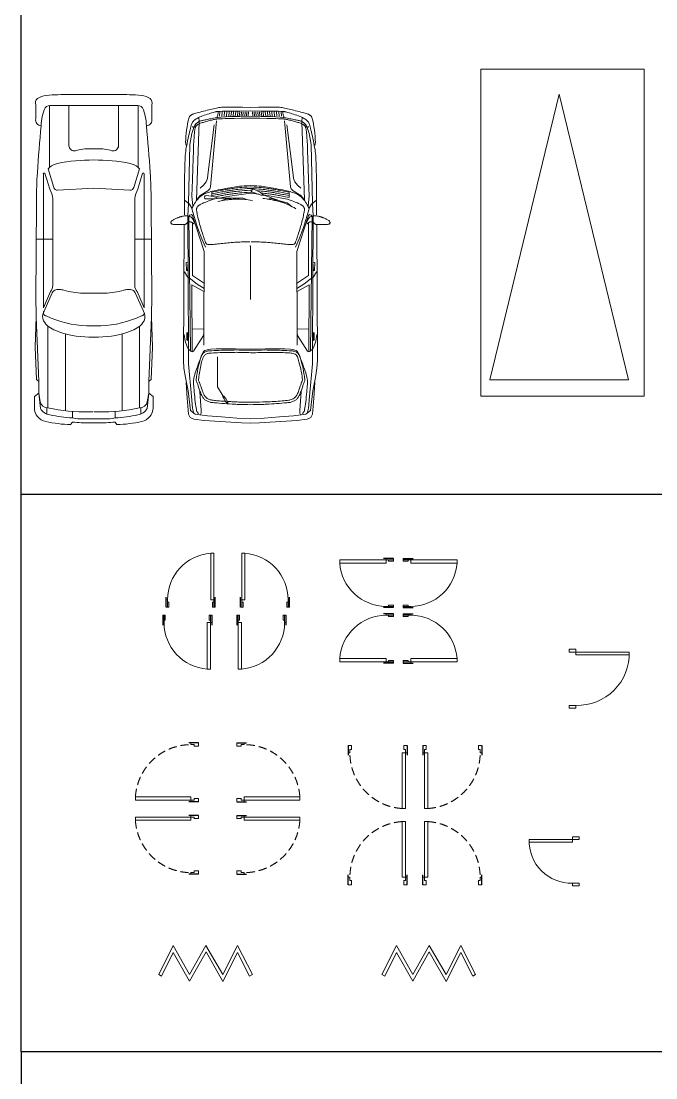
# Model space of a CAD drawing. Header units: millimetres. Extents: x 828494 to 5219521, y -272453 to 431064.
# Drawn here: x 2678440 to 2688153, y 182395 to 198556 of the extents above; entities that cross this region are included whole.
import ezdxf

# ---------------------------------------------------------------- set-up
doc = ezdxf.new("R2010")
doc.units = ezdxf.units.MM
doc.header["$LTSCALE"] = 5
doc.header["$MEASUREMENT"] = 0
doc.linetypes.add('DASHED', pattern=[0.75, 0.5, -0.25])
doc.layers.add('A-DOOR', color=7, linetype='Continuous', lineweight=13, true_color=0x6e6e6e)
for name, color, linetype, lineweight in [('Car-Mobius', 22, 'Continuous', 5), ('Door-Mobius', 13, 'Continuous', 13), ('Elevational Line-Mobius', 252, 'Continuous', 15), ('Wall 150-Mobius', 50, 'Continuous', 30)]:
    doc.layers.add(name, color=color, linetype=linetype, lineweight=lineweight)

# ---------------------------------------------------------------- blocks, each defined once
blk = doc.blocks.new('parking')
at = {"layer": 'Car-Mobius'}
blk.add_lwpolyline([(405021, 312044), (407521, 312044), (407521, 317044), (405021, 317044)], close=True, dxfattribs=at)
at = {"layer": 'Car-Mobius', "ltscale": 1000}
blk.add_lwpolyline([(407382, 316794), (406321, 312426), (405260, 316794), (407382, 316794)], dxfattribs=at)
blk.add_lwpolyline([(407382, 316794), (406321, 312426), (405260, 316794), (407382, 316794)], dxfattribs=at)
blk = doc.blocks.new('900D')
at = {"layer": 'Door-Mobius'}
blk.add_lwpolyline([(-25, 960), (-25, 110), (-75, 110), (-75, 960)], close=True, dxfattribs=at)
for points in [[(-875, 110), (-900, 110), (-900, -5), (-850, -5), (-850, 60), (-875, 60), (-875, 110)], [(-25, 110), (0, 110), (0, -5), (-50, -5), (-50, 60), (-25, 60), (-25, 110)]]:
    blk.add_lwpolyline(points, dxfattribs=at)
at = {"layer": 'Door-Mobius', "linetype": 'DASHED', "ltscale": 50}
blk.add_arc((-22, 109), 853, 93.5491, 179.9223, dxfattribs=at)
at = {"layer": 'Wall 150-Mobius'}
for p, q in [((-900, -5), (-900, 145)), ((0, -5), (0, 145))]:
    blk.add_line(p, q, dxfattribs=at)
blk = doc.blocks.new('750D')
at = {"layer": 'Door-Mobius'}
for points in [[(10, 825), (10, 115), (58, 115), (58, 825)], [(-10, 0), (10, 0), (10, 115), (-10, 115)], [(10, 0), (30, 0), (30, 78), (10, 78)], [(720, 0), (700, 0), (700, 78), (720, 78)], [(740, 0), (720, 0), (720, 115), (740, 115)]]:
    blk.add_lwpolyline(points, close=True, dxfattribs=at)
blk.add_arc((7, 114), 713, 0.1019, 85.9338, dxfattribs=at)
at = {"layer": 'Wall 150-Mobius'}
for p, q in [((-10, 0), (-10, 154)), ((740, 0), (740, 154))]:
    blk.add_line(p, q, dxfattribs=at)
blk = doc.blocks.new('CAR')
at = {"layer": 'Car-Mobius', "color": 8}
blk.add_line((-922, 0), (0, 0), dxfattribs=at)
for points in [[(-1309, 979), (-1312, 986), (-1315, 992), (-1319, 997), (-1322, 1001), (-1325, 1005), (-1327, 1008), (-1330, 1011), (-1332, 1015), (-1334, 1018), (-1336, 1021), (-1338, 1024), (-1340, 1028), (-1341, 1031), (-1342, 1035), (-1343, 1039), (-1344, 1043), (-1345, 1048), (-1346, 1052), (-1346, 1057), (-1346, 1062), (-1346, 1067), (-1345, 1072), (-1344, 1077), (-1342, 1082), (-1339, 1087), (-1335, 1092), (-1332, 1096), (-1328, 1101), (-1323, 1105), (-1319, 1109), (-1315, 1113), (-1312, 1116), (-1308, 1120), (-1306, 1123), (-1303, 1127), (-1301, 1132), (-1300, 1139), (-1298, 1147), (-1297, 1158), (-1296, 1171), (-1296, 1188), (-1295, 1206), (-1295, 1226), (-1295, 1248), (-1295, 1269), (-1295, 1289), (-1296, 1308), (-1297, 1325), (-1299, 1339), (-1301, 1351), (-1303, 1360), (-1306, 1367), (-1309, 1372), (-1312, 1376), (-1315, 1379), (-1319, 1381), (-1323, 1382), (-1327, 1383), (-1332, 1383), (-1337, 1382), (-1342, 1380), (-1347, 1377), (-1353, 1373), (-1359, 1367), (-1365, 1359), (-1372, 1350), (-1378, 1340), (-1385, 1330), (-1391, 1318), (-1397, 1307), (-1403, 1296), (-1408, 1285), (-1412, 1275), (-1416, 1266), (-1419, 1257), (-1422, 1249), (-1425, 1241), (-1427, 1234), (-1429, 1226), (-1431, 1219), (-1433, 1212), (-1435, 1205), (-1437, 1199), (-1439, 1192), (-1441, 1185), (-1443, 1178), (-1444, 1170), (-1445, 1163), (-1446, 1155), (-1447, 1147), (-1448, 1139), (-1448, 1131), (-1448, 1123), (-1448, 1116), (-1448, 1109), (-1447, 1103), (-1447, 1097), (-1445, 1092), (-1444, 1087), (-1443, 1082), (-1441, 1077), (-1440, 1072), (-1438, 1067), (-1437, 1060), (-1436, 1053), (-1433, 1044), (-1429, 1035), (-1420, 1025), (-1407, 1014), (-1388, 1002), (-1362, 990), (-1326, 976)], [(-1721, 1147), (-1682, 1093), (-1648, 1063), (-1592, 1028), (-1571, 1018), (-1244, 921), (-1047, 846), (-902, 785)], [(607, 1152), (723, 1134), (824, 1099), (864, 1077), (899, 1039), (909, 1014), (898, 993), (625, 819), (588, 811), (-830, 807), (-1454, 1007), (-1473, 1024), (-1457, 1055), (-1429, 1073), (889, 1044)], [(-475, 1146), (-390, 1093), (-347, 1040), (-263, 927), (-187, 809)], [(-3157, 901), (-3076, 896), (-1726, 940)], [(-2073, 1009), (-2274, 1004), (-2438, 998), (-2568, 994), (-2670, 989), (-2748, 985), (-2806, 981), (-2850, 978), (-2883, 974), (-2910, 972), (-2932, 969), (-2949, 966), (-2963, 964), (-2974, 961), (-2983, 959), (-2990, 956), (-2996, 953), (-3001, 950), (-3007, 946), (-3013, 942), (-3018, 936), (-3023, 930), (-3029, 923), (-3034, 915), (-3039, 906), (-3044, 895), (-3049, 883), (-3054, 869), (-3059, 855), (-3064, 839), (-3069, 822), (-3074, 805), (-3079, 787), (-3084, 768), (-3090, 749), (-3095, 730), (-3100, 711), (-3105, 692), (-3109, 674), (-3114, 658), (-3117, 642), (-3120, 629), (-3123, 617), (-3125, 605), (-3127, 595), (-3128, 584), (-3129, 574), (-3130, 563), (-3131, 552), (-3132, 539), (-3133, 520), (-3133, 490), (-3135, 444), (-3136, 377), (-3138, 285), (-3140, 163), (-3143, 2)], [(-1731, 933), (-1799, 878), (-1880, 745), (-1916, 708), (-1954, 695), (-3095, 590)], [(-2995, 979), (-2877, 1023), (-2687, 1058), (-1662, 1081), (-1448, 1089), (866, 1081), (1118, 1076), (1685, 1029), (1888, 1008), (1982, 988)], [(-2073, 1009), (-1797, 1018), (-1613, 1001)], [(-1577, 1015), (-1609, 1001), (-1638, 987), (-1664, 972), (-1687, 958), (-1707, 944), (-1724, 930), (-1740, 917), (-1754, 904), (-1766, 891), (-1778, 879), (-1788, 867), (-1797, 855), (-1805, 843), (-1813, 830), (-1820, 817), (-1827, 804), (-1834, 789), (-1841, 773), (-1847, 756), (-1854, 737), (-1861, 715), (-1868, 691), (-1875, 664), (-1882, 633), (-1890, 599), (-1898, 562), (-1906, 523), (-1913, 482), (-1921, 441), (-1928, 401), (-1935, 362), (-1941, 325), (-1947, 290), (-1952, 257), (-1956, 225), (-1960, 191), (-1964, 154), (-1967, 113), (-1970, 66), (-1973, 2)], [(-1810, 229), (-1789, 363), (-1769, 486), (-1750, 578), (-1735, 644), (-1721, 692), (-1709, 727), (-1698, 753), (-1688, 776), (-1679, 797), (-1671, 816), (-1663, 834), (-1656, 849), (-1649, 862), (-1643, 874), (-1638, 884), (-1633, 892), (-1628, 899), (-1623, 905), (-1619, 910), (-1616, 914), (-1612, 917), (-1608, 920), (-1605, 922), (-1602, 925), (-1598, 927), (-1595, 929), (-1592, 931), (-1588, 933), (-1584, 935), (-1580, 936), (-1575, 937), (-1570, 938), (-1565, 939), (-1558, 939), (-1550, 938), (-1540, 937), (-1527, 935), (-1513, 933), (-1495, 929), (-1474, 925), (-1451, 920), (-1425, 915), (-1397, 908), (-1367, 901), (-1336, 893), (-1304, 885), (-1272, 876), (-1240, 867), (-1209, 857), (-1178, 847), (-1148, 838), (-1120, 829), (-1094, 820), (-1071, 812), (-1050, 805), (-1032, 799), (-1018, 794), (-1006, 790), (-996, 786), (-987, 783), (-981, 780), (-975, 777), (-970, 774), (-966, 770), (-962, 766), (-959, 761), (-956, 754), (-953, 745), (-951, 735), (-950, 722), (-950, 707), (-950, 689), (-952, 669), (-953, 646), (-956, 621), (-958, 595), (-961, 568), (-964, 540), (-967, 511), (-970, 482), (-973, 453), (-976, 424), (-979, 394), (-982, 365), (-985, 336), (-987, 306), (-989, 277), (-991, 249), (-993, 219), (-994, 190), (-995, 158), (-996, 126), (-996, 91), (-996, 53), (-996, 12)], [(-1326, 1010), (-415, 1008), (-272, 803)], [(-134, 812), (-249, 1022), (901, 1016)], [(518, 1022), (514, 817)], [(864, 2), (860, 262), (858, 456), (859, 597), (864, 694), (873, 757), (887, 795), (906, 817), (932, 831), (963, 845), (1000, 860), (1041, 877), (1083, 893), (1127, 909), (1169, 924), (1209, 938), (1246, 951), (1277, 961), (1304, 969), (1326, 975), (1345, 980), (1361, 983), (1375, 986), (1387, 988), (1397, 989), (1408, 990), (1418, 990), (1430, 991), (1443, 990), (1459, 990), (1479, 989), (1503, 987), (1532, 985), (1567, 982), (1606, 979), (1649, 975), (1693, 971), (1737, 966), (1779, 961), (1819, 956), (1854, 952), (1884, 947), (1909, 942), (1929, 937), (1945, 931), (1957, 924), (1967, 916), (1975, 908), (1981, 898)], [(-3024, 631), (-2160, 741), (-2094, 749), (-2040, 774), (-1980, 816), (-1927, 878)], [(-1569, 791), (-1590, 758), (-1607, 727), (-1623, 698), (-1635, 672), (-1646, 647), (-1656, 624), (-1664, 602), (-1671, 580), (-1678, 559), (-1684, 539), (-1690, 519), (-1696, 499), (-1701, 479), (-1707, 459), (-1712, 439), (-1716, 419), (-1721, 398), (-1725, 377), (-1730, 354), (-1734, 331), (-1738, 305), (-1742, 278), (-1746, 248), (-1751, 216)], [(596, 812), (792, 812)], [(1604, 879), (1921, 861), (1977, 857), (2008, 877)], [(-3152, 584), (-3166, 579), (-3181, 574), (-3195, 570), (-3210, 567), (-3224, 564), (-3237, 563), (-3250, 564), (-3261, 566)], [(-1952, 2), (-1948, 58), (-1945, 107), (-1941, 151), (-1938, 189), (-1934, 223), (-1931, 253), (-1928, 280), (-1924, 304), (-1921, 327), (-1918, 348), (-1915, 368), (-1912, 387), (-1909, 405), (-1906, 424), (-1902, 443), (-1899, 463), (-1895, 485), (-1891, 507), (-1886, 531), (-1881, 557), (-1876, 583), (-1870, 612), (-1863, 642), (-1857, 674)], [(-1923, 2), (-1920, 58), (-1916, 107), (-1913, 151), (-1909, 189), (-1906, 223), (-1902, 253), (-1899, 280), (-1896, 304), (-1893, 327), (-1890, 348), (-1887, 368), (-1884, 387), (-1881, 405), (-1877, 424), (-1874, 443), (-1870, 463), (-1866, 485), (-1862, 507), (-1857, 531), (-1852, 557), (-1847, 583), (-1841, 612), (-1835, 642), (-1828, 674)], [(-1885, 106), (-1885, 107), (-1882, 151), (-1878, 189), (-1875, 223), (-1871, 253), (-1868, 280), (-1865, 304), (-1862, 327), (-1859, 348), (-1856, 368), (-1853, 387), (-1850, 405), (-1846, 424), (-1843, 443), (-1839, 463), (-1835, 485), (-1831, 507), (-1826, 531), (-1821, 557), (-1816, 583), (-1810, 612), (-1804, 642), (-1797, 674)], [(-1857, 673), (-1764, 673)], [(-1845, 186), (-1845, 189), (-1841, 223), (-1838, 253), (-1835, 280), (-1832, 304), (-1828, 327), (-1825, 348), (-1822, 368), (-1819, 387), (-1816, 405), (-1813, 424), (-1810, 443), (-1806, 463), (-1802, 485), (-1798, 507), (-1793, 531), (-1788, 557), (-1783, 583), (-1777, 612), (-1771, 642), (-1764, 674)], [(-1804, 232), (-1702, 530), (-1673, 640), (-1624, 702)], [(-1687, 589), (-1689, 523)], [(-3250, 533), (-3177, 540)], [(-3250, 492), (-3177, 500)], [(-3250, 452), (-3177, 459)], [(-3250, 411), (-3177, 419)], [(-3250, 373), (-3177, 380)], [(-1702, 532), (-1748, 361), (-1740, 294)], [(-1734, 410), (-1710, 443)], [(-3250, 334), (-3177, 342)], [(-3250, 298), (-3177, 305)], [(-3250, 259), (-3177, 266)], [(-3250, 222), (-3177, 230)], [(-3250, 189), (-3177, 197)], [(-3250, 158), (-3177, 166)], [(-3250, 127), (-3177, 134)], [(-3250, 96), (-3177, 103)], [(-3250, 66), (-3177, 74)], [(-3250, 35), (-3177, 43)], [(-2073, -1004), (-2274, -999), (-2438, -994), (-2568, -989), (-2670, -984), (-2748, -980), (-2806, -976), (-2850, -973), (-2883, -970), (-2910, -967), (-2932, -964), (-2949, -961), (-2963, -959), (-2974, -956), (-2983, -954), (-2990, -951), (-2996, -948), (-3001, -945), (-3007, -941), (-3013, -937), (-3018, -931), (-3023, -925), (-3029, -918), (-3034, -910), (-3039, -901), (-3044, -890), (-3049, -878), (-3054, -864), (-3059, -850), (-3064, -834), (-3069, -817), (-3074, -800), (-3079, -782), (-3084, -763), (-3090, -744), (-3095, -725), (-3100, -706), (-3105, -687), (-3109, -669), (-3114, -653), (-3117, -638), (-3120, -624), (-3123, -612), (-3125, -600), (-3127, -590), (-3128, -579), (-3129, -569), (-3130, -558), (-3131, -547), (-3132, -534), (-3133, -515), (-3133, -485), (-3135, -439), (-3136, -372), (-3138, -280), (-3140, -158), (-3143, 2)], [(-1577, -1010), (-1609, -996), (-1638, -982), (-1664, -967), (-1687, -953), (-1707, -939), (-1724, -925), (-1740, -912), (-1754, -899), (-1766, -886), (-1778, -874), (-1788, -862), (-1797, -850), (-1805, -838), (-1813, -825), (-1820, -812), (-1827, -799), (-1834, -784), (-1841, -768), (-1847, -751), (-1854, -732), (-1861, -710), (-1868, -686), (-1875, -659), (-1882, -628), (-1890, -594), (-1898, -557), (-1906, -518), (-1913, -477), (-1921, -436), (-1928, -396), (-1935, -357), (-1941, -320), (-1947, -285), (-1952, -253), (-1956, -220), (-1960, -186), (-1964, -149), (-1967, -108), (-1970, -61), (-1973, 2)], [(-1952, 2), (-1948, -53), (-1945, -102), (-1941, -146), (-1938, -184), (-1934, -218), (-1931, -248), (-1928, -275), (-1924, -299), (-1921, -322), (-1918, -343), (-1915, -363), (-1912, -382), (-1909, -400), (-1906, -419), (-1902, -438), (-1899, -459), (-1895, -480), (-1891, -502), (-1886, -526), (-1881, -552), (-1876, -578), (-1870, -607), (-1863, -637), (-1857, -669)], [(-1923, 2), (-1920, -53), (-1916, -102), (-1913, -146), (-1909, -184), (-1906, -218), (-1902, -248), (-1899, -275), (-1896, -299), (-1893, -322), (-1890, -343), (-1887, -363), (-1884, -382), (-1881, -400), (-1877, -419), (-1874, -438), (-1870, -459), (-1866, -480), (-1862, -502), (-1857, -526), (-1852, -552), (-1847, -578), (-1841, -607), (-1835, -637), (-1828, -669)], [(-1892, 2), (-1891, 24)], [(-1892, 2), (-1889, -53), (-1885, -102), (-1882, -146), (-1878, -184), (-1875, -218), (-1871, -248), (-1868, -275), (-1865, -299), (-1862, -322), (-1859, -343), (-1856, -363), (-1853, -382), (-1850, -400), (-1846, -419), (-1843, -438), (-1839, -459), (-1835, -480), (-1831, -502), (-1826, -526), (-1821, -552), (-1816, -578), (-1810, -607), (-1804, -637), (-1797, -669)], [(-1859, 2), (-1856, 44)], [(-1859, 2), (-1855, -53), (-1852, -102), (-1848, -146), (-1845, -184), (-1841, -218), (-1838, -248), (-1835, -275), (-1832, -299), (-1828, -322), (-1825, -343), (-1822, -363), (-1819, -382), (-1816, -400), (-1813, -419), (-1810, -438), (-1806, -459), (-1802, -480), (-1798, -502), (-1793, -526), (-1788, -552), (-1783, -578), (-1777, -607), (-1774, -620)], [(-1842, 2), (-1822, 147)], [(-1842, 2), (-1814, -200), (-1789, -358), (-1769, -481), (-1750, -573), (-1735, -640), (-1721, -687), (-1709, -722), (-1698, -748), (-1688, -771), (-1679, -792), (-1671, -812), (-1663, -829), (-1656, -844), (-1649, -857), (-1643, -869), (-1638, -879), (-1633, -887), (-1628, -894), (-1623, -900), (-1619, -905), (-1616, -909), (-1612, -912), (-1608, -915), (-1605, -917), (-1602, -920), (-1598, -922), (-1595, -924), (-1592, -926), (-1588, -928), (-1584, -930), (-1580, -931), (-1575, -932), (-1570, -933), (-1565, -934), (-1558, -934), (-1550, -933), (-1540, -932), (-1527, -930), (-1513, -928), (-1495, -924), (-1474, -920), (-1451, -915), (-1425, -910), (-1397, -903), (-1367, -896), (-1336, -888), (-1304, -880), (-1272, -871), (-1240, -862), (-1209, -852), (-1178, -842), (-1148, -833), (-1120, -824), (-1094, -815), (-1071, -807), (-1050, -800), (-1032, -794), (-1018, -789), (-1006, -785), (-996, -782), (-987, -778), (-981, -775), (-975, -772), (-970, -769), (-966, -765), (-962, -761), (-959, -756), (-956, -749), (-953, -740), (-951, -730), (-950, -717), (-950, -702), (-950, -684), (-952, -664), (-953, -641), (-956, -617), (-958, -590), (-961, -563), (-964, -535), (-967, -506), (-970, -477), (-973, -448), (-976, -419), (-979, -389), (-982, -360), (-985, -331), (-987, -301), (-989, -272), (-991, -244), (-993, -214), (-994, -185), (-995, -154), (-996, -121), (-996, -86), (-996, -48), (-996, -7)], [(-1709, 38), (-1718, -1), (-1725, -36), (-1731, -67), (-1734, -97), (-1737, -123), (-1738, -148), (-1739, -172), (-1739, -195), (-1739, -217), (-1739, -238), (-1738, -259), (-1737, -280), (-1736, -300), (-1734, -321), (-1733, -342), (-1731, -362), (-1728, -383), (-1726, -405), (-1723, -427), (-1719, -451), (-1715, -477), (-1711, -504), (-1705, -534), (-1699, -566)], [(864, 2), (860, -257), (858, -451), (859, -592), (864, -689), (873, -752), (887, -790), (906, -812), (932, -826), (963, -840), (1000, -855), (1041, -872), (1083, -888), (1127, -904), (1169, -919), (1209, -933), (1246, -946), (1277, -956), (1304, -964), (1326, -970), (1345, -975), (1361, -978), (1375, -981), (1387, -983), (1397, -984), (1408, -985), (1418, -985), (1430, -986), (1443, -985), (1459, -985), (1479, -984), (1503, -982), (1532, -980), (1567, -977), (1606, -974), (1649, -970), (1693, -966), (1737, -961), (1779, -956), (1819, -951), (1854, -947), (1884, -942), (1909, -937), (1929, -932), (1945, -926), (1957, -919), (1967, -912), (1975, -903), (1981, -893)], [(-3250, -30), (-3177, -38)], [(-3250, -61), (-3177, -69)], [(-3250, -91), (-3177, -98)], [(-3250, -122), (-3177, -129)], [(-3250, -153), (-3177, -161)], [(-1754, -587), (-1753, -252), (-1760, -138), (-1733, -64)], [(-3250, -184), (-3177, -192)], [(-3250, -217), (-3177, -225)], [(-3250, -254), (-3177, -262)], [(-3250, -293), (-3177, -300)], [(-3250, -329), (-3177, -337)], [(-1757, -192), (-1738, -255)], [(-1753, -250), (-1742, -427), (-1714, -488)], [(-1745, -376), (-1733, -337)], [(-3250, -368), (-3177, -375)], [(-3250, -406), (-3177, -414)], [(-3250, -447), (-3177, -454)], [(-3250, -487), (-3177, -495)], [(-3250, -528), (-3177, -535)], [(1678, -474), (1516, -570), (997, -570)], [(-3152, -579), (-3166, -574), (-3181, -569), (-3195, -565), (-3210, -562), (-3224, -559), (-3237, -558), (-3250, -559), (-3261, -561)], [(-1731, -929), (-1799, -873), (-1880, -740), (-1916, -703), (-1954, -690), (-3095, -585)], [(-3024, -626), (-2160, -736), (-2094, -744), (-2040, -769), (-1980, -811), (-1927, -873)], [(-1857, -669), (-1786, -669)], [(-3157, -896), (-3076, -891), (-1726, -935)], [(-1721, -1142), (-1682, -1089), (-1648, -1058), (-1592, -1023), (-1571, -1013), (-1244, -916), (-1047, -841), (-902, -780)], [(607, -1147), (723, -1129), (824, -1094), (864, -1072), (899, -1034), (909, -1009), (898, -988), (625, -814), (588, -806), (-830, -802), (-1454, -1002), (-1473, -1019), (-1457, -1050), (-1429, -1068), (889, -1039)], [(-1326, -1005), (-415, -1003), (-272, -798)], [(-475, -1141), (-390, -1088), (-347, -1035), (-263, -922), (-187, -804)], [(-134, -808), (-249, -1017), (901, -1011)], [(518, -1017), (514, -812)], [(596, -807), (792, -807)], [(1604, -874), (1921, -856), (1977, -852), (2008, -872)], [(-2995, -974), (-2877, -1018), (-2687, -1053), (-1662, -1076), (-1448, -1084), (866, -1076), (1118, -1071), (1685, -1024), (1888, -1003), (1982, -983)], [(-2073, -1004), (-1797, -1013), (-1613, -996)], [(-1309, -974), (-1312, -981), (-1315, -987), (-1319, -992), (-1322, -996), (-1325, -1000), (-1327, -1003), (-1330, -1007), (-1332, -1010), (-1334, -1013), (-1336, -1016), (-1338, -1019), (-1340, -1023), (-1341, -1026), (-1342, -1030), (-1343, -1034), (-1344, -1038), (-1345, -1043), (-1346, -1047), (-1346, -1052), (-1346, -1057), (-1346, -1062), (-1345, -1067), (-1344, -1072), (-1342, -1077), (-1339, -1082), (-1335, -1087), (-1332, -1091), (-1328, -1096), (-1323, -1100), (-1319, -1104), (-1315, -1108), (-1312, -1111), (-1308, -1115), (-1306, -1118), (-1303, -1122), (-1301, -1127), (-1300, -1134), (-1298, -1142), (-1297, -1153), (-1296, -1166), (-1296, -1183), (-1295, -1201), (-1295, -1222), (-1295, -1243), (-1295, -1264), (-1295, -1284), (-1296, -1303), (-1297, -1320), (-1299, -1334), (-1301, -1346), (-1303, -1355), (-1306, -1362), (-1309, -1367), (-1312, -1371), (-1315, -1374), (-1319, -1376), (-1323, -1377), (-1327, -1378), (-1332, -1378), (-1337, -1377), (-1342, -1375), (-1347, -1372), (-1353, -1368), (-1359, -1362), (-1365, -1354), (-1372, -1345), (-1378, -1335), (-1385, -1325), (-1391, -1314), (-1397, -1302), (-1403, -1291), (-1408, -1280), (-1412, -1270), (-1416, -1261), (-1419, -1252), (-1422, -1244), (-1425, -1236), (-1427, -1229), (-1429, -1221), (-1431, -1214), (-1433, -1207), (-1435, -1201), (-1437, -1194), (-1439, -1187), (-1441, -1180), (-1443, -1173), (-1444, -1165), (-1445, -1158), (-1446, -1150), (-1447, -1142), (-1448, -1134), (-1448, -1126), (-1448, -1118), (-1448, -1111), (-1448, -1104), (-1447, -1098), (-1447, -1092), (-1445, -1087), (-1444, -1082), (-1443, -1077), (-1441, -1073), (-1440, -1067), (-1438, -1062), (-1437, -1055), (-1436, -1048), (-1433, -1039), (-1429, -1030), (-1420, -1020), (-1407, -1009), (-1388, -997), (-1362, -985), (-1326, -972)]]:
    blk.add_lwpolyline(points, dxfattribs=at)
at = {"layer": 'Car-Mobius'}
for points in [[(-2670, 1119), (-2690, 1125), (-2724, 1128), (-2769, 1127), (-2822, 1123), (-2879, 1118), (-2936, 1112), (-2991, 1104), (-3039, 1096), (-3080, 1088), (-3111, 1081), (-3136, 1074), (-3155, 1067), (-3169, 1060), (-3179, 1053), (-3186, 1046), (-3191, 1039), (-3196, 1032), (-3200, 1025), (-3205, 1017), (-3209, 1008), (-3213, 997), (-3217, 984), (-3222, 968), (-3228, 949), (-3234, 927), (-3241, 903), (-3248, 875), (-3256, 847), (-3264, 817), (-3272, 786), (-3279, 756), (-3287, 726), (-3294, 698), (-3300, 671), (-3306, 644), (-3312, 619), (-3317, 595), (-3321, 572), (-3325, 550), (-3328, 528), (-3331, 507), (-3333, 481), (-3335, 448), (-3335, 402), (-3335, 339), (-3334, 254), (-3332, 144), (-3329, 2)], [(-1466, 1145), (-1554, 1145), (-1629, 1146), (-1694, 1146), (-1751, 1146), (-1802, 1146), (-1850, 1146), (-1897, 1146), (-1945, 1146), (-1996, 1146), (-2049, 1146), (-2105, 1145), (-2161, 1145), (-2216, 1144), (-2270, 1143), (-2322, 1142), (-2370, 1141), (-2414, 1139), (-2455, 1136), (-2493, 1134), (-2529, 1130), (-2564, 1126), (-2599, 1122), (-2634, 1116), (-2670, 1110), (-2709, 1102), (-2748, 1094), (-2788, 1086), (-2828, 1077), (-2866, 1068), (-2903, 1060), (-2936, 1052), (-2966, 1045), (-2991, 1039), (-3013, 1033), (-3031, 1027), (-3046, 1022), (-3059, 1016), (-3071, 1010), (-3081, 1002), (-3091, 994), (-3101, 983), (-3111, 971), (-3122, 958), (-3132, 942), (-3142, 924), (-3152, 905), (-3163, 883), (-3173, 859), (-3183, 833), (-3192, 805), (-3202, 777), (-3211, 748), (-3219, 721), (-3227, 695), (-3234, 671), (-3240, 650), (-3245, 632), (-3249, 618), (-3252, 607), (-3254, 598), (-3256, 590), (-3257, 584), (-3258, 579), (-3259, 574), (-3259, 568), (-3260, 556), (-3260, 531), (-3261, 488), (-3262, 421), (-3263, 323), (-3265, 188), (-3268, 2)], [(2070, 2), (2058, 242), (2039, 507), (2019, 750), (1989, 960), (1926, 1042), (1587, 1082), (1356, 1131), (1192, 1156), (1062, 1167), (-1286, 1154)], [(1440, 1118), (1716, 1102), (1994, 1078), (2047, 1047), (2080, 986), (2101, 808), (2141, 157), (2146, 2)], [(-3177, 2), (-3173, 187), (-3168, 328), (-3163, 436), (-3158, 516), (-3153, 574), (-3148, 615), (-3143, 645), (-3138, 668), (-3133, 690), (-3128, 711), (-3124, 732), (-3120, 751), (-3115, 770), (-3112, 788), (-3108, 804), (-3105, 819), (-3102, 833), (-3099, 845), (-3097, 857), (-3094, 867), (-3091, 877), (-3088, 886), (-3084, 895), (-3080, 904), (-3075, 912), (-3069, 920), (-3062, 928), (-3056, 935), (-3049, 942), (-3042, 948), (-3036, 954), (-3030, 959), (-3024, 963), (-3019, 966), (-3015, 969), (-3011, 971), (-3007, 973), (-3004, 974), (-3001, 975), (-2999, 976), (-2996, 977), (-2994, 978), (-2993, 979), (-2991, 980), (-2990, 982), (-2989, 983), (-2988, 985), (-2987, 986), (-2987, 988), (-2987, 991), (-2987, 993), (-2987, 996), (-2988, 1000), (-2989, 1004), (-2991, 1008), (-2993, 1013)], [(-2670, -1114), (-2690, -1120), (-2724, -1123), (-2769, -1122), (-2822, -1119), (-2879, -1113), (-2936, -1107), (-2991, -1099), (-3039, -1091), (-3080, -1083), (-3111, -1076), (-3136, -1069), (-3155, -1062), (-3169, -1055), (-3179, -1048), (-3186, -1041), (-3191, -1034), (-3196, -1028), (-3200, -1020), (-3205, -1012), (-3209, -1003), (-3213, -992), (-3217, -979), (-3222, -963), (-3228, -945), (-3234, -922), (-3241, -898), (-3248, -870), (-3256, -842), (-3264, -812), (-3272, -781), (-3279, -751), (-3287, -721), (-3294, -693), (-3300, -666), (-3306, -639), (-3312, -614), (-3317, -590), (-3321, -567), (-3325, -545), (-3328, -523), (-3331, -502), (-3333, -476), (-3335, -443), (-3335, -397), (-3335, -334), (-3334, -249), (-3332, -139), (-3329, 2)], [(-1466, -1140), (-1554, -1140), (-1629, -1141), (-1694, -1141), (-1751, -1141), (-1802, -1141), (-1850, -1141), (-1897, -1141), (-1945, -1141), (-1996, -1141), (-2049, -1141), (-2105, -1140), (-2161, -1140), (-2216, -1139), (-2270, -1138), (-2322, -1137), (-2370, -1136), (-2414, -1134), (-2455, -1131), (-2493, -1129), (-2529, -1125), (-2564, -1121), (-2599, -1117), (-2634, -1111), (-2670, -1105), (-2709, -1097), (-2748, -1089), (-2788, -1081), (-2828, -1072), (-2866, -1064), (-2903, -1055), (-2936, -1047), (-2966, -1040), (-2991, -1034), (-3013, -1028), (-3031, -1022), (-3046, -1017), (-3059, -1011), (-3071, -1005), (-3081, -997), (-3091, -989), (-3101, -978), (-3111, -966), (-3122, -953), (-3132, -937), (-3142, -919), (-3152, -900), (-3163, -878), (-3173, -854), (-3183, -828), (-3192, -800), (-3202, -772), (-3211, -743), (-3219, -716), (-3227, -690), (-3234, -666), (-3240, -645), (-3245, -627), (-3249, -613), (-3252, -602), (-3254, -593), (-3256, -585), (-3257, -579), (-3258, -574), (-3259, -569), (-3259, -563), (-3260, -551), (-3260, -526), (-3261, -483), (-3262, -416), (-3263, -318), (-3265, -183), (-3268, 2)], [(-3177, 2), (-3173, -182), (-3168, -323), (-3163, -431), (-3158, -511), (-3153, -569), (-3148, -610), (-3143, -640), (-3138, -663), (-3133, -685), (-3128, -706), (-3124, -727), (-3120, -746), (-3115, -765), (-3112, -783), (-3108, -799), (-3105, -814), (-3102, -828), (-3099, -840), (-3097, -852), (-3094, -862), (-3091, -872), (-3088, -881), (-3084, -890), (-3080, -899), (-3075, -907), (-3069, -915), (-3062, -923), (-3056, -930), (-3049, -937), (-3042, -944), (-3036, -949), (-3030, -954), (-3024, -958), (-3019, -961), (-3015, -964), (-3011, -966), (-3007, -968), (-3004, -969), (-3001, -970), (-2999, -971), (-2996, -972), (-2994, -973), (-2993, -974), (-2991, -975), (-2990, -977), (-2989, -978), (-2988, -980), (-2987, -982), (-2987, -984), (-2987, -986), (-2987, -988), (-2987, -991), (-2988, -995), (-2989, -999), (-2991, -1003), (-2993, -1008)], [(2070, 2), (2058, -237), (2039, -502), (2019, -745), (1989, -955), (1926, -1037), (1587, -1077), (1356, -1126), (1192, -1152), (1062, -1162), (-1286, -1149)], [(1440, -1113), (1716, -1097), (1994, -1073), (2047, -1042), (2080, -981), (2101, -803), (2141, -152), (2146, 2)]]:
    blk.add_lwpolyline(points, dxfattribs=at)
at = {"layer": 'Car-Mobius', "color": 8}
for points in [[(-647, 1086), (-492, 1094), (-502, 1112), (-638, 1119)], [(575, 1093), (712, 1094), (703, 1108), (579, 1108)], [(-1909, 39), (-1896, 25), (-1864, 21), (-1809, 188), (-1804, 234), (-1852, 177), (-1908, 59)], [(1700, -441), (1694, -446), (1689, -449), (1685, -453), (1682, -456), (1680, -458), (1679, -461), (1678, -463), (1677, -465), (1677, -467), (1677, -468), (1677, -470), (1677, -471), (1678, -472), (1679, -473), (1680, -474), (1681, -475), (1682, -476), (1684, -476), (1687, -476), (1690, -475), (1693, -474), (1698, -472), (1703, -470), (1710, -467), (1717, -462), (1725, -457), (1734, -452), (1743, -446), (1752, -440), (1761, -434), (1769, -429), (1776, -424), (1782, -419), (1787, -415), (1791, -412), (1793, -410), (1796, -407), (1797, -405), (1798, -403), (1799, -402), (1799, -400), (1799, -399), (1799, -397), (1799, -396), (1798, -395), (1797, -394), (1796, -393), (1795, -393), (1794, -393), (1792, -392), (1790, -393), (1787, -393), (1783, -395), (1779, -396), (1774, -399), (1767, -402), (1760, -406), (1752, -410), (1743, -415), (1733, -421), (1724, -426), (1715, -431), (1707, -437)], [(-1793, -785), (-1777, -794), (-1745, -788), (-1745, -612), (-1756, -567), (-1782, -636), (-1799, -766)], [(575, -1088), (712, -1089), (703, -1103), (579, -1103)]]:
    blk.add_lwpolyline(points, close=True, dxfattribs=at)
blk.add_lwpolyline([(1827, 2, 0.004725), (1823, 186, 0.008759), (1819, 278, 0.002461), (1794, 632, 0.022693), (1789, 674, 0.025357), (1783, 702, 0.019644), (1772, 737, 0.066578), (1748, 784, 0.078328), (1714, 819, 0.047384), (1667, 848, 0.029335), (1591, 880, 0.006414), (1521, 904, -0.007996), (1466, 923, -0.017113), (1438, 934, 0.02752), (1414, 943, 0.105241), (1395, 945, 0.004031), (1331, 937, 0.050556), (985, 856, 0.237048), (905, 774, 0.061802), (894, 717, 0.008771), (880, 383, 0.009242), (879, 200, 0.009238), (884, 2, 0.009238), (879, -195, 0.009242), (880, -378, 0.008771), (894, -712, 0.061802), (905, -769, 0.237048), (985, -851, 0.050556), (1331, -932, 0.004031), (1395, -940, 0.105241), (1414, -938, 0.02752), (1438, -929, -0.017113), (1466, -918, -0.007996), (1521, -899, 0.006414), (1591, -875, 0.029335), (1667, -843, 0.047384), (1714, -814, 0.078328), (1748, -779, 0.066578), (1772, -732, 0.019644), (1783, -698, 0.025357), (1789, -669, 0.022693), (1794, -627, 0.002461), (1819, -273, 0.008759), (1823, -181, 0.004725)], format="xyb", close=True, dxfattribs=at)
blk.add_lwpolyline([(1767, -435, -0.009976), (1762, -537, -0.011773), (1754, -624, -0.000229), (1749, -661, -0.01072), (1749, -662, -0.013301), (1747, -670, -0.006803), (1744, -687, -0.015695), (1741, -698, -0.008452), (1734, -718, -0.034622), (1726, -737, -0.032359), (1714, -756, -0.039998), (1703, -769, -0.036702), (1689, -781, -0.026079), (1670, -795, -0.026209), (1649, -807, -0.012135), (1607, -825, -0.017526), (1578, -837, -0.000694), (1543, -848, 0.001011), (1508, -860, 0.000285), (1457, -878, 0.002674), (1452, -880, 0.019761), (1436, -886, -0.002451), (1421, -892, -0.003975), (1404, -898, -0.029627), (1402, -899, -0.036582), (1401, -899, -0.004608), (1399, -899, -0.049877), (1397, -899, -0.001865), (1336, -892, -0.025413), (1089, -847, -0.065949), (998, -812, -0.075924), (959, -782, -0.128441), (944, -756, -0.019499), (938, -731, -0.024236), (935, -710, -0.011016), (926, -571, -0.007874), (921, -377, -0.001133), (919, -235, -0.004092), (920, -196, -0.008574), (922, -118, 0.005579), (925, 2, 0.010822), (925, 92, -0.003342), (921, 382, -0.017453), (929, 679, -0.06247), (944, 761, -0.236345), (999, 817, -0.050556), (1336, 897, -0.004031), (1399, 904, -0.105241), (1402, 904, -0.02752), (1421, 897, 0.017113), (1452, 884, 0.007996), (1508, 865, -0.006414), (1578, 841, -0.029335), (1649, 811, -0.047384), (1689, 786, -0.078328), (1714, 761, -0.066578), (1734, 723, -0.019644), (1744, 692, -0.025235), (1749, 667, -0.022815), (1763, 551, -0.009642), (1778, 276, -0.001692), (1785, 47, -0.008615), (1786, 2, -0.003416), (1784, -111, -0.00561), (1782, -180, -0.001126), (1782, -186, -0.000088), (1778, -271, -0.004751), (1775, -320, -0.002865), (1769, -403)], format="xyb", dxfattribs=at)
at = {"layer": 'Car-Mobius', "color": 8, "const_width": 13.5}
blk.add_lwpolyline([(-929, 0, 1), (-915, 0, 1)], format="xyb", close=True, dxfattribs=at)
at = {"layer": 'Car-Mobius'}
blk.add_lwpolyline([(-647, -1081), (-492, -1089), (-502, -1107), (-638, -1114)], close=True, dxfattribs=at)
blk = doc.blocks.new('A$C60D64975')
at = {"layer": 'Car-Mobius', "color": 8}
for p, q in [((2799, 1944), (2799, 2263)), ((214, 2005), (1415, 2005)), ((6059, 2035), (4481, 2035)), ((6115, 1697), (4630, 1697)), ((6115, 601), (4630, 601)), ((214, 292), (1415, 292)), ((2799, 354), (2799, 35)), ((6059, 262), (4481, 262))]:
    blk.add_line(p, q, dxfattribs=at)
at = {"layer": 'Car-Mobius'}
for points in [[(603, 2166, 0.500263), (468, 2270), (199, 2270, 0.312332), (79, 2241, 0.142298), (19, 2071, 0.035389), (2, 1614), (2, 1149)], [(4300, 2263), (3892, 2271), (3085, 2264), (2038, 2259, 0.014979), (1510, 2241, 0.008695), (603, 2166)], [(5774, 2212), (5844, 2297), (6059, 2297, -0.363153), (6323, 2077, -0.055991), (6384, 1596), (6337, 1563, -0.032983), (6349, 1219), (6349, 1149)], [(603, 2166, 0.10019), (254, 2091, 0.267626), (211, 1968), (211, 1149)], [(6137, 1159), (6137, 1235, 0.064272), (6059, 2035, 0.384127), (5943, 2185), (5774, 2212)], [(5774, 2212), (6073, 2181, -0.225455), (6196, 2001, -0.038131), (6257, 1563, -0.07301), (6275, 1351), (6275, 1149)], [(603, 131, -0.500263), (468, 27), (199, 27, -0.312332), (79, 57, -0.142298), (19, 226, -0.035389), (2, 684), (2, 1149)], [(603, 131, -0.10019), (254, 207, -0.267626), (211, 330), (211, 1149)], [(5774, 85), (6073, 116, 0.225455), (6196, 296, 0.038131), (6257, 735, 0.07301), (6275, 947), (6275, 1149)], [(5774, 85), (5844, 0), (6059, 0, 0.363153), (6323, 220, 0.055991), (6384, 701), (6337, 735, 0.032983), (6349, 1078), (6349, 1149)], [(6137, 1139), (6137, 1062, -0.064272), (6059, 262, -0.384127), (5943, 112), (5774, 85)], [(4300, 34), (3892, 26), (3085, 33), (2038, 38, -0.014979), (1510, 56, -0.008695), (603, 131)]]:
    blk.add_lwpolyline(points, format="xyb", dxfattribs=at)
for points in [[(5774, 2212), (5554, 2213), (5513, 2261), (4886, 2285), (4300, 2263)], [(5554, 2213), (4300, 2263)], [(6180, 2058), (6059, 2058)], [(6257, 1563), (6130, 1563)], [(6257, 735), (6130, 735)], [(6180, 240), (6059, 240)], [(5554, 85), (4300, 34)], [(5774, 85), (5554, 85), (5513, 37), (4886, 12), (4300, 34)]]:
    blk.add_lwpolyline(points, dxfattribs=at)
at = {"layer": 'Car-Mobius', "color": 8}
for points in [[(4123, 2125), (3812, 1985, -0.142372), (3695, 1941), (2015, 1941, -0.072136), (1828, 1998), (1524, 2093, -0.841764), (1545, 2125, 0.57291)], [(4474, 1146), (4474, 1285, 0.099065), (4284, 2069, 0.56266), (4193, 2112), (3838, 1951, 0.582273)], [(4193, 2112, -0.251344), (4376, 2121, -0.192232), (4564, 1885, -0.100302), (4691, 1242), (4691, 1149)], [(1434, 2031), (1407, 1999, 0.120143), (1334, 1853, 0.053243), (1266, 1149, 122.720886)], [(1808, 1149), (1849, 1848, 0.429508), (1795, 1922), (1434, 2031)], [(3838, 1951, 0.254425), (3778, 1880, 0.092534), (3770, 1805, 0.060801), (3785, 1731, -0.058507), (3844, 1361), (3844, 1149)], [(210, 1629), (990, 1629, -0.463721), (1086, 1501, 0.113864)], [(1086, 1501, 0.084548), (1052, 1214), (1052, 1149)], [(1086, 796, -0.084548), (1052, 1083), (1052, 1149)], [(1434, 266), (1407, 298, -0.120143), (1334, 444, -0.053243), (1266, 1149, -122.720886)], [(1808, 1149), (1849, 449, -0.429508), (1795, 376), (1434, 266)], [(3838, 346, -0.254425), (3778, 417, -0.092534), (3770, 492, -0.060801), (3785, 567, 0.058507), (3844, 937), (3844, 1148)], [(4474, 1151), (4474, 1012, -0.099065), (4284, 228, -0.56266), (4193, 185), (3838, 346, -0.582273)], [(4193, 185, 0.251344), (4376, 177, 0.192232), (4564, 412, 0.100302), (4691, 1055), (4691, 1149)], [(210, 668), (990, 668, 0.463721), (1086, 796, -0.113864)], [(4123, 173), (3812, 312, 0.142372), (3695, 357), (2015, 357, 0.072136), (1828, 299), (1524, 204, 0.841764), (1545, 172, -0.57291)]]:
    blk.add_lwpolyline(points, format="xyb", dxfattribs=at)
for points in [[(1545, 2125), (4123, 2125)], [(1545, 172), (4123, 173)]]:
    blk.add_lwpolyline(points, dxfattribs=at)
blk = doc.blocks.new('*U70')
for points in [[(-42, 0), (-42, 666), (-82, 666), (-82, 0)], [(-750, -100), (-708, -100), (-708, 0), (-750, 0)], [(0, -100), (-42, -100), (-42, 0), (0, 0)]]:
    blk.add_lwpolyline(points, close=True)
blk.add_arc((-61, 19), 647, 88.3123, 181.6877)
blk = doc.blocks.new('*U71')
for points in [[(0, 100), (42, 100), (42, 0), (0, 0)], [(900, 100), (858, 100), (858, 0), (900, 0)], [(42, 0), (42, -816), (82, -816), (82, 0)]]:
    blk.add_lwpolyline(points, close=True)
blk.add_arc((65, -23), 793, 268.3123, 1.6877)

msp = doc.modelspace()

# ---------------------------------------------------------------- linework, layer by layer
msp.add_line((2678439.6, 191320.3), (2725741.7, 191320.3))
for points in [[(2678439.6, 208378.4), (2725741.7, 208378.4), (2725741.7, 182791.3), (2678439.6, 182791.3)], [(2678439.6, 168798.9), (2725741.7, 168798.9), (2725741.7, 182791.3), (2678439.6, 182791.3)]]:
    msp.add_lwpolyline(points, close=True)
at = {"layer": 'Elevational Line-Mobius'}
for points in [[(2680589.3, 183952.3), (2680768, 184314.5), (2681016.8, 183872.5), (2681268.9, 184320.4), (2681527.7, 183868.7), (2681749.5, 184311), (2681933.3, 183951.6), (2681977.8, 183974.4), (2681749, 184421.6), (2681524.8, 183974.4), (2681268.5, 184421.6), (2681016.8, 183974.4), (2680765.1, 184421.6), (2680544.5, 183974.4), (2680589.3, 183952.3)], [(2684006, 183952.3), (2684184.7, 184314.5), (2684433.5, 183872.5), (2684685.6, 184320.4), (2684944.4, 183868.7), (2685166.1, 184311), (2685350, 183951.6), (2685394.5, 183974.4), (2685165.7, 184421.6), (2684941.5, 183974.4), (2684685.2, 184421.6), (2684433.5, 183974.4), (2684181.8, 184421.6), (2683961.2, 183974.4), (2684006, 183952.3)]]:
    msp.add_lwpolyline(points, dxfattribs=at)

# ---------------------------------------------------------------- block references
at = {"layer": 'A-DOOR', "xscale": -1, "rotation": 90}
msp.add_blockref('*U71', (2686928.2, 188949.4, -99794.7), dxfattribs=at)
at = {"layer": 'A-DOOR', "rotation": 89.99999999999999}
msp.add_blockref('*U70', (2686878.2, 186081.3, -99794.7), dxfattribs=at)
at = {"layer": 'Car-Mobius', "rotation": 180}
msp.add_blockref('parking', (3092996, 509865.6), dxfattribs=at)
at = {"layer": 'Car-Mobius', "rotation": 270}
for name, p, xscale, yscale, zscale in [('A$C60D64975', (2678643.6, 197433.7), 0.7905319053679705, 0.7905319053679705, 0.7905319053679705), ('CAR', (2681947.3, 194301.8), 0.8818331640213728, 0.8818331640213728, 0.8818331640213728)]:
    msp.add_blockref(name, p, dxfattribs=dict(at, xscale=xscale, yscale=yscale, zscale=zscale))
at = {"layer": 'Door-Mobius', "xscale": -1}
for name, p in [('750D', (2681399.5, 189593.6)), ('900D', (2684588.9, 185354.5))]:
    msp.add_blockref(name, p, dxfattribs=at)
at = {"layer": 'Door-Mobius'}
for name, p in [('750D', (2681805, 189593.6)), ('900D', (2684345.4, 185354.5))]:
    msp.add_blockref(name, p, dxfattribs=at)
at = {"layer": 'Door-Mobius', "xscale": -1}
for name, p, rotation in [('750D', (2684140, 190326.7), 90), ('750D', (2681751.5, 189473), 180), ('750D', (2684286.3, 188750.1), 270), ('900D', (2681149.1, 186616.8), 90), ('900D', (2684345.4, 187475.1), 180), ('900D', (2681744.6, 186409.6), 270)]:
    msp.add_blockref(name, p, dxfattribs=dict(at, rotation=rotation))
at = {"layer": 'Door-Mobius'}
for name, p, rotation in [('750D', (2684286.3, 190326.7), 270), ('750D', (2681346, 189473), 180), ('750D', (2684140, 188750.1), 90), ('900D', (2681744.6, 186616.8), 270), ('900D', (2684588.9, 187475.1), 180), ('900D', (2681149.1, 186409.6), 90)]:
    msp.add_blockref(name, p, dxfattribs=dict(at, rotation=rotation))

doc.saveas('drawing.dxf')
